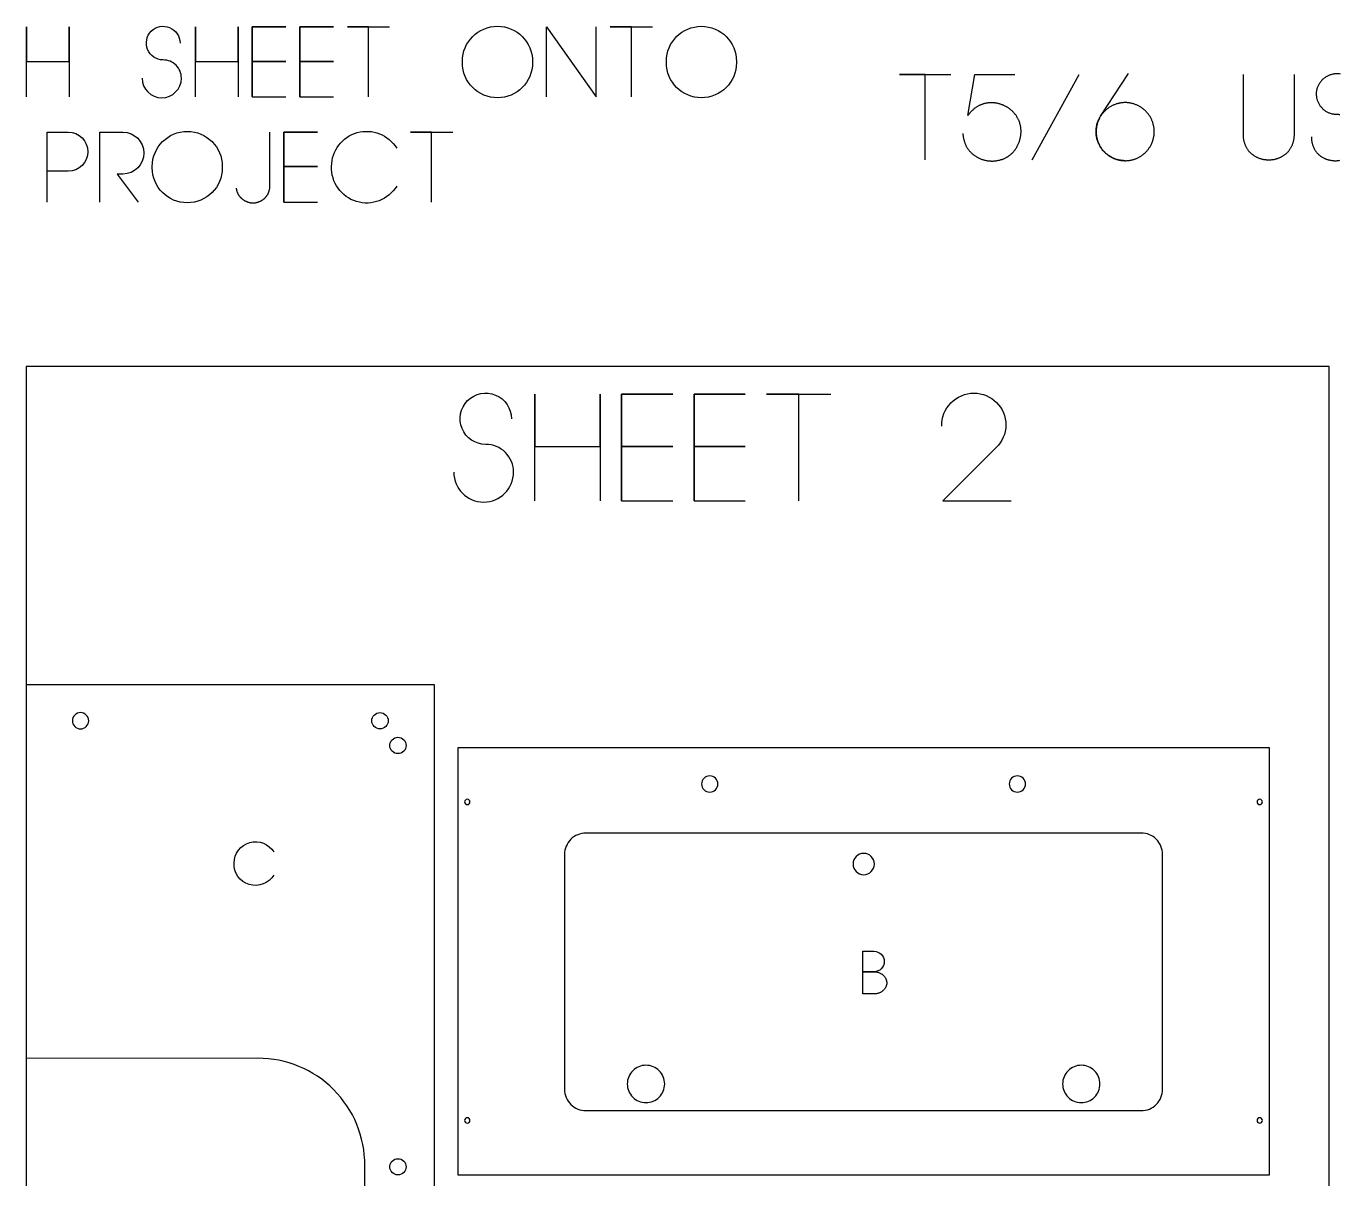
# Model space of a CAD drawing. Extents: x -841 to 6221, y -486 to 2945.
# Drawn here: x 1237 to 2467, y 1677 to 2757 of the extents above; entities that cross this region are included whole.
import ezdxf

# ---------------------------------------------------------------- set-up
doc = ezdxf.new("R2010")
doc.units = 0
for name, color, linetype in [('DEFAULT_LAYER0', 1, 'CONTINUOUS'), ('T5_LOGOLAYER_2', 18, 'CONTINUOUS'), ('T5_LOGOLAYER_21', 18, 'CONTINUOUS')]:
    doc.layers.add(name, color=color, linetype=linetype)

msp = doc.modelspace()

# ---------------------------------------------------------------- linework, layer by layer
at = {"layer": 'DEFAULT_LAYER0'}
for points in [[(1237.4, -2.1), (2457.4, -2.1), (2457.4, 2437.9), (1237.4, 2437.9)], [(1641.4, 1680.9), (2401.4, 1680.9), (2401.4, 2080.9), (1641.4, 2080.9)]]:
    msp.add_lwpolyline(points, close=True, dxfattribs=at)
msp.add_lwpolyline([(1237.4, 2140), (1619.4, 2140.1), (1619.4, 1612.1), (1604.4, 1612.1), (1589.4, 1627.1), (1554.4, 1627.1), (1554.4, 1689.6, 0.415484), (1454.4, 1790), (1237.4, 1789.9)], format="xyb", dxfattribs=at)
for points in [[(1288.2, 2113.7, 0.414214), (1280.6, 2106.1, 0.414214), (1288.2, 2098.5, 0.414214), (1295.9, 2106.1, 0.414214)], [(1568.6, 2098.5, -0.414214), (1561, 2106.1, -0.414214), (1568.6, 2113.7, -0.414214), (1576.3, 2106.1, -0.414214)], [(1585.4, 2075.3, -0.414214), (1577.8, 2082.9, -0.414214), (1585.4, 2090.6, -0.414214), (1593.1, 2082.9, -0.414214)], [(1877.4, 2054.5, 0.414214), (1869.8, 2046.9, 0.414214), (1877.4, 2039.3, 0.414214), (1885.1, 2046.9, 0.414214)], [(2165.4, 2054.5, 0.414214), (2157.8, 2046.9, 0.414214), (2165.4, 2039.3, 0.414214), (2173.1, 2046.9, 0.414214)], [(1650.4, 2032.6, 0.414214), (1647.9, 2030.1, 0.414214), (1650.4, 2027.6, 0.414214), (1652.9, 2030.1, 0.414214)], [(2392.4, 2032.6, 0.414214), (2389.9, 2030.1, 0.414214), (2392.4, 2027.6, 0.414214), (2394.9, 2030.1, 0.414214)], [(1761.5, 1740.9), (2281.4, 1740.9, 0.414214), (2301.4, 1760.9), (2301.4, 1980.9, 0.415222), (2281.4, 2000.9), (1761.4, 2000.9, 0.414214), (1741.4, 1980.9), (1741.4, 1760.9, 0.415288)], [(2021.6, 1981.9, 0.414214), (2011.6, 1971.9, 0.414214), (2021.6, 1961.9, 0.414214), (2031.6, 1971.9, 0.414214)], [(1817.7, 1783.4, 0.414214), (1800.2, 1765.9, 0.414214), (1817.7, 1748.4, 0.414214), (1835.2, 1765.9, 0.414214)], [(2225.3, 1783.4, 0.414214), (2207.8, 1765.9, 0.414214), (2225.3, 1748.4, 0.414214), (2242.8, 1765.9, 0.414214)], [(1650.4, 1734.2, 0.414214), (1647.9, 1731.7, 0.414214), (1650.4, 1729.2, 0.414214), (1652.9, 1731.7, 0.414214)], [(2392.4, 1734.2, 0.414214), (2389.9, 1731.7, 0.414214), (2392.4, 1729.2, 0.414214), (2394.9, 1731.7, 0.414214)], [(1585.4, 1680.7, -0.414214), (1577.8, 1688.3, -0.414214), (1585.4, 1695.9, -0.414214), (1593.1, 1688.3, -0.414214)]]:
    msp.add_lwpolyline(points, format="xyb", close=True, dxfattribs=at)
at = {"layer": 'T5_LOGOLAYER_2'}
for points in [[(2079.2, 2631.5), (2079.2, 2711.5), (2055.2, 2711.5), (2103.2, 2711.5)], [(2114.4, 2656.3), (2114.4, 2655.6), (2114.5, 2654.9), (2114.6, 2654.2), (2114.7, 2653.5), (2114.8, 2652.8), (2114.9, 2652.1), (2115, 2651.5), (2115.2, 2650.8), (2115.3, 2650.2), (2115.5, 2649.5), (2115.7, 2648.9), (2115.9, 2648.3), (2116.1, 2647.7), (2116.3, 2647.1), (2116.6, 2646.5), (2116.8, 2645.9), (2117.1, 2645.4), (2117.3, 2644.8), (2117.6, 2644.3), (2117.9, 2643.7), (2118.2, 2643.2), (2118.5, 2642.7), (2118.9, 2642.2), (2119.2, 2641.7), (2119.6, 2641.2), (2119.9, 2640.7), (2120.3, 2640.3), (2120.7, 2639.8), (2121.1, 2639.4), (2121.5, 2638.9), (2121.9, 2638.5), (2122.3, 2638.1), (2122.7, 2637.7), (2123.1, 2637.3), (2123.6, 2636.9), (2124, 2636.6), (2124.5, 2636.2), (2124.9, 2635.9), (2125.4, 2635.5), (2125.9, 2635.2), (2126.4, 2634.9), (2126.8, 2634.6), (2127.3, 2634.3), (2127.8, 2634), (2128.3, 2633.7), (2128.9, 2633.5), (2129.4, 2633.2), (2129.9, 2633), (2130.4, 2632.7), (2131, 2632.5), (2131.5, 2632.3), (2132, 2632.1), (2132.6, 2631.9), (2133.1, 2631.7), (2133.7, 2631.6), (2134.2, 2631.4), (2134.8, 2631.3), (2135.3, 2631.1), (2135.9, 2631), (2136.5, 2630.9), (2137, 2630.8), (2137.6, 2630.7), (2138.2, 2630.6), (2138.7, 2630.6), (2139.3, 2630.5), (2139.9, 2630.5), (2140.5, 2630.5), (2141, 2630.4), (2141.6, 2630.4), (2142.2, 2630.4), (2142.8, 2630.4), (2143.3, 2630.5), (2143.9, 2630.5), (2144.5, 2630.5), (2145, 2630.6), (2145.6, 2630.7), (2146.2, 2630.8), (2146.8, 2630.9), (2147.3, 2631), (2147.9, 2631.1), (2148.4, 2631.2), (2149, 2631.3), (2149.6, 2631.5), (2150.1, 2631.7), (2150.7, 2631.8), (2151.2, 2632), (2151.7, 2632.2), (2152.3, 2632.4), (2152.8, 2632.6), (2153.3, 2632.9), (2153.9, 2633.1), (2154.4, 2633.4), (2154.9, 2633.7), (2155.4, 2633.9), (2155.9, 2634.2), (2156.4, 2634.5), (2156.9, 2634.8), (2157.4, 2635.2), (2157.9, 2635.5), (2158.3, 2635.9), (2158.8, 2636.2), (2159.2, 2636.6), (2159.7, 2637), (2160.1, 2637.4), (2160.6, 2637.8), (2161, 2638.2), (2161.4, 2638.7), (2161.8, 2639.1), (2162.2, 2639.6), (2162.6, 2640.1), (2163, 2640.5), (2163.4, 2641), (2163.7, 2641.6), (2164.1, 2642.1), (2164.4, 2642.6), (2164.8, 2643.2), (2165.1, 2643.7), (2165.4, 2644.3), (2165.7, 2644.9), (2166, 2645.5), (2166.3, 2646.1), (2166.5, 2646.7), (2166.8, 2647.4), (2167, 2648), (2167.3, 2648.7), (2167.5, 2649.3), (2167.7, 2650), (2167.9, 2650.7), (2168.1, 2651.4), (2168.2, 2652.1), (2168.4, 2652.8), (2168.5, 2653.4), (2168.6, 2654.1), (2168.7, 2654.8), (2168.8, 2655.4), (2168.8, 2656.1), (2168.9, 2656.8), (2168.9, 2657.4), (2168.9, 2658), (2168.9, 2658.7), (2168.9, 2659.3), (2168.8, 2659.9), (2168.8, 2660.6), (2168.7, 2661.2), (2168.7, 2661.8), (2168.6, 2662.4), (2168.5, 2663), (2168.3, 2663.6), (2168.2, 2664.2), (2168.1, 2664.7), (2167.9, 2665.3), (2167.8, 2665.9), (2167.6, 2666.4), (2167.4, 2667), (2167.2, 2667.5), (2167, 2668.1), (2166.7, 2668.6), (2166.5, 2669.1), (2166.2, 2669.7), (2166, 2670.2), (2165.7, 2670.7), (2165.4, 2671.2), (2165.1, 2671.7), (2164.8, 2672.2), (2164.5, 2672.6), (2164.2, 2673.1), (2163.9, 2673.6), (2163.5, 2674), (2163.2, 2674.5), (2162.8, 2674.9), (2162.4, 2675.3), (2162.1, 2675.7), (2161.7, 2676.2), (2161.3, 2676.6), (2160.9, 2677), (2160.5, 2677.4), (2160, 2677.7), (2159.6, 2678.1), (2159.2, 2678.5), (2158.7, 2678.8), (2158.3, 2679.2), (2157.8, 2679.5), (2157.4, 2679.8), (2156.9, 2680.2), (2156.4, 2680.5), (2155.9, 2680.8), (2155.5, 2681.1), (2155, 2681.3), (2154.5, 2681.6), (2154, 2681.9), (2153.5, 2682.1), (2152.9, 2682.4), (2152.4, 2682.6), (2151.9, 2682.8), (2151.4, 2683), (2150.9, 2683.2), (2150.3, 2683.4), (2149.8, 2683.6), (2149.2, 2683.8), (2148.7, 2683.9), (2148.2, 2684.1), (2147.6, 2684.2), (2147.1, 2684.3), (2146.5, 2684.5), (2145.9, 2684.6), (2145.4, 2684.7), (2144.8, 2684.7), (2144.3, 2684.8), (2143.7, 2684.9), (2143.1, 2684.9), (2142.6, 2684.9), (2142, 2685), (2141.4, 2685), (2140.9, 2685), (2140.3, 2685), (2139.7, 2685), (2139.2, 2684.9), (2138.6, 2684.9), (2138, 2684.8), (2137.5, 2684.7), (2136.9, 2684.7), (2136.3, 2684.6), (2135.8, 2684.5), (2135.2, 2684.3), (2134.6, 2684.2), (2134.1, 2684), (2133.5, 2683.9), (2133, 2683.7), (2132.4, 2683.5), (2131.9, 2683.3), (2131.3, 2683.1), (2130.8, 2682.9), (2130.2, 2682.6), (2129.7, 2682.4), (2129.2, 2682.1), (2128.7, 2681.8), (2128.1, 2681.5), (2127.6, 2681.2), (2127.1, 2680.9), (2126.6, 2680.6), (2126.1, 2680.2), (2125.6, 2679.8), (2125.1, 2679.5), (2124.6, 2679.1), (2124.1, 2678.6), (2123.6, 2678.2), (2123.2, 2677.8), (2122.7, 2677.3), (2122.2, 2676.8), (2121.8, 2676.4), (2121.3, 2675.9), (2120.9, 2675.3), (2120.4, 2674.8), (2120, 2674.3), (2119.6, 2673.7), (2119.2, 2673.1), (2125.6, 2711.5), (2163.2, 2711.5)], [(2179.2, 2631.5), (2223.2, 2711.5)], [(2266.4, 2630.7), (2265.9, 2630.7), (2265.4, 2630.7), (2264.9, 2630.8), (2264.4, 2630.8), (2263.9, 2630.8), (2263.5, 2630.9), (2263, 2630.9), (2262.5, 2631), (2262, 2631.1), (2261.6, 2631.1), (2261.1, 2631.2), (2260.6, 2631.3), (2260.2, 2631.4), (2259.7, 2631.5), (2259.3, 2631.6), (2258.8, 2631.8), (2258.4, 2631.9), (2257.9, 2632), (2257.5, 2632.2), (2257.1, 2632.3), (2256.6, 2632.5), (2256.2, 2632.7), (2255.8, 2632.8), (2255.4, 2633), (2255, 2633.2), (2254.6, 2633.4), (2254.2, 2633.6), (2253.8, 2633.8), (2253, 2634.2), (2252.2, 2634.7), (2251.4, 2635.2), (2250.7, 2635.7), (2250, 2636.2), (2249.3, 2636.7), (2248.6, 2637.3), (2248, 2637.9), (2247.3, 2638.5), (2246.7, 2639.1), (2246.1, 2639.8), (2245.6, 2640.4), (2245, 2641.1), (2244.5, 2641.8), (2244, 2642.5), (2243.5, 2643.2), (2243, 2644), (2242.6, 2644.7), (2242.2, 2645.5), (2241.8, 2646.3), (2241.4, 2647.1), (2241.1, 2647.9), (2240.8, 2648.7), (2240.5, 2649.5), (2240.2, 2650.3), (2240, 2651.2), (2239.8, 2652), (2239.6, 2652.9), (2239.5, 2653.8), (2239.3, 2654.6), (2239.2, 2655.5), (2239.2, 2656.4), (2239.1, 2657.3), (2239.1, 2658.2), (2239.1, 2659.1), (2239.1, 2659.5), (2239.2, 2659.9), (2239.2, 2660.4), (2239.2, 2660.8), (2239.3, 2661.3), (2239.4, 2661.7), (2239.4, 2662.2), (2239.5, 2662.6), (2239.6, 2663.1), (2239.7, 2663.5), (2239.8, 2664), (2239.9, 2664.4), (2240, 2664.9), (2240.1, 2665.3), (2240.2, 2665.8), (2240.4, 2666.2), (2240.5, 2666.7), (2240.7, 2667.1), (2240.8, 2667.5), (2241, 2668), (2241.2, 2668.4), (2241.4, 2668.9), (2241.6, 2669.3), (2241.8, 2669.7), (2242, 2670.2), (2242.2, 2670.6), (2242.4, 2671), (2242.7, 2671.5), (2242.9, 2671.9), (2243.2, 2672.3), (2269.6, 2712.3)], [(2376.8, 2711.5), (2376.8, 2655.5), (2376.8, 2654.8), (2376.8, 2654), (2376.9, 2653.3), (2376.9, 2652.6), (2377, 2651.9), (2377.1, 2651.2), (2377.2, 2650.6), (2377.3, 2649.9), (2377.5, 2649.2), (2377.6, 2648.6), (2377.8, 2648), (2378, 2647.4), (2378.2, 2646.8), (2378.4, 2646.2), (2378.6, 2645.6), (2378.9, 2645), (2379.1, 2644.5), (2379.4, 2643.9), (2379.7, 2643.4), (2379.9, 2642.9), (2380.2, 2642.4), (2380.6, 2641.9), (2380.9, 2641.4), (2381.2, 2640.9), (2381.6, 2640.4), (2381.9, 2640), (2382.3, 2639.5), (2382.7, 2639.1), (2383.1, 2638.7), (2383.5, 2638.3), (2383.9, 2637.9), (2384.3, 2637.5), (2384.7, 2637.2), (2385.2, 2636.8), (2385.6, 2636.4), (2386.1, 2636.1), (2386.5, 2635.8), (2387, 2635.5), (2387.4, 2635.2), (2387.9, 2634.9), (2388.4, 2634.6), (2388.9, 2634.4), (2389.4, 2634.1), (2389.9, 2633.9), (2390.4, 2633.6), (2390.9, 2633.4), (2391.5, 2633.2), (2392, 2633), (2392.5, 2632.8), (2393, 2632.7), (2393.6, 2632.5), (2394.1, 2632.4), (2394.7, 2632.2), (2395.2, 2632.1), (2395.8, 2632), (2396.3, 2631.9), (2396.9, 2631.8), (2397.4, 2631.7), (2398, 2631.7), (2398.5, 2631.6), (2399.1, 2631.6), (2399.7, 2631.5), (2400.2, 2631.5), (2400.8, 2631.5), (2401.4, 2631.5), (2401.9, 2631.5), (2402.5, 2631.6), (2403, 2631.6), (2403.6, 2631.7), (2404.2, 2631.7), (2404.7, 2631.8), (2405.3, 2631.9), (2405.8, 2632), (2406.4, 2632.1), (2406.9, 2632.2), (2407.5, 2632.4), (2408, 2632.5), (2408.5, 2632.7), (2409.1, 2632.8), (2409.6, 2633), (2410.1, 2633.2), (2410.7, 2633.4), (2411.2, 2633.6), (2411.7, 2633.9), (2412.2, 2634.1), (2412.7, 2634.4), (2413.2, 2634.6), (2413.7, 2634.9), (2414.1, 2635.2), (2414.6, 2635.5), (2415.1, 2635.8), (2415.5, 2636.1), (2416, 2636.4), (2416.4, 2636.8), (2416.9, 2637.2), (2417.3, 2637.5), (2417.7, 2637.9), (2418.1, 2638.3), (2418.5, 2638.7), (2418.9, 2639.1), (2419.3, 2639.5), (2419.7, 2640), (2420, 2640.4), (2420.4, 2640.9), (2420.7, 2641.4), (2421, 2641.9), (2421.3, 2642.4), (2421.6, 2642.9), (2421.9, 2643.4), (2422.2, 2643.9), (2422.5, 2644.5), (2422.7, 2645), (2423, 2645.6), (2423.2, 2646.2), (2423.4, 2646.8), (2423.6, 2647.4), (2423.8, 2648), (2424, 2648.6), (2424.1, 2649.2), (2424.3, 2649.9), (2424.4, 2650.6), (2424.5, 2651.2), (2424.6, 2651.9), (2424.7, 2652.6), (2424.7, 2653.3), (2424.8, 2654), (2424.8, 2654.8), (2424.8, 2655.5), (2424.8, 2711.5)], [(2467.4, 2673.8), (2466.9, 2673.8), (2466.4, 2673.9), (2465.9, 2673.9), (2465.3, 2673.9), (2464.8, 2673.9), (2464.4, 2673.9), (2464, 2673.9), (2463.2, 2674), (2462.4, 2674.1), (2461.7, 2674.2), (2460.9, 2674.3), (2460.2, 2674.4), (2459.5, 2674.6), (2458.8, 2674.8), (2458.1, 2675.1), (2457.4, 2675.3), (2456.8, 2675.6), (2456.1, 2675.9), (2455.5, 2676.2), (2454.9, 2676.6), (2454.3, 2676.9), (2453.7, 2677.3), (2453.2, 2677.7), (2452.6, 2678.2), (2452.1, 2678.6), (2451.6, 2679.1), (2451.1, 2679.6), (2450.7, 2680.1), (2450.2, 2680.6), (2449.8, 2681.1), (2449.4, 2681.6), (2449, 2682.2), (2448.6, 2682.8), (2448.2, 2683.3), (2447.9, 2683.9), (2447.6, 2684.5), (2447.3, 2685.2), (2447, 2685.8), (2446.8, 2686.4), (2446.6, 2687), (2446.4, 2687.7), (2446.2, 2688.3), (2446, 2689), (2445.9, 2689.7), (2445.8, 2690.3), (2445.7, 2691), (2445.6, 2691.7), (2445.6, 2692.4), (2445.5, 2693.1), (2445.5, 2693.7), (2445.6, 2694.4), (2445.6, 2695.1), (2445.7, 2695.8), (2445.8, 2696.5), (2445.9, 2697.2), (2446.1, 2697.8), (2446.3, 2698.5), (2446.5, 2699.2), (2446.7, 2699.9), (2447, 2700.5), (2447.3, 2701.2), (2447.6, 2701.8), (2447.9, 2702.5), (2448.3, 2703.1), (2448.7, 2703.7), (2449.2, 2704.4), (2449.6, 2705), (2450.1, 2705.6), (2450.4, 2705.9), (2450.6, 2706.1), (2450.9, 2706.4), (2451.2, 2706.7), (2451.5, 2707), (2451.8, 2707.3), (2452.4, 2707.8), (2453, 2708.3), (2453.6, 2708.8), (2454.2, 2709.2), (2454.8, 2709.6), (2455.4, 2710), (2456.1, 2710.3), (2456.7, 2710.6), (2457.4, 2710.9), (2458.1, 2711.2), (2458.7, 2711.4), (2459.4, 2711.6), (2460.1, 2711.8), (2460.7, 2712), (2461.4, 2712.1), (2462.1, 2712.2), (2462.8, 2712.3), (2463.5, 2712.4), (2464.2, 2712.4), (2464.9, 2712.4), (2465.5, 2712.4), (2466.2, 2712.3), (2466.9, 2712.3), (2467.6, 2712.2)], [(2440.8, 2653.1), (2440.8, 2652.4), (2440.8, 2651.7), (2440.9, 2651.1), (2440.9, 2650.4), (2441, 2649.8), (2441.1, 2649.1), (2441.2, 2648.5), (2441.3, 2647.9), (2441.4, 2647.3), (2441.6, 2646.7), (2441.7, 2646.1), (2441.9, 2645.5), (2442.1, 2644.9), (2442.3, 2644.4), (2442.5, 2643.9), (2442.7, 2643.3), (2443, 2642.8), (2443.2, 2642.3), (2443.5, 2641.8), (2443.7, 2641.3), (2444, 2640.8), (2444.3, 2640.4), (2444.6, 2639.9), (2444.9, 2639.5), (2445.3, 2639), (2445.6, 2638.6), (2445.9, 2638.2), (2446.3, 2637.8), (2446.7, 2637.4), (2447, 2637), (2447.4, 2636.7), (2447.8, 2636.3), (2448.2, 2636), (2448.6, 2635.6), (2449, 2635.3), (2449.4, 2635), (2449.9, 2634.7), (2450.3, 2634.4), (2450.7, 2634.1), (2451.2, 2633.9), (2451.6, 2633.6), (2452.1, 2633.4), (2452.6, 2633.1), (2453, 2632.9), (2453.5, 2632.7), (2454, 2632.5), (2454.5, 2632.3), (2455, 2632.1), (2455.5, 2632), (2456, 2631.8), (2456.5, 2631.6), (2457, 2631.5), (2457.5, 2631.4), (2458, 2631.3), (2458.5, 2631.2), (2459, 2631.1), (2459.5, 2631), (2460.1, 2630.9), (2460.6, 2630.9), (2461.1, 2630.8), (2461.6, 2630.8), (2462.1, 2630.7), (2462.7, 2630.7), (2463.2, 2630.7), (2463.7, 2630.7), (2464.2, 2630.7), (2464.8, 2630.8), (2465.3, 2630.8), (2465.8, 2630.9), (2466.3, 2630.9), (2466.9, 2631), (2467.4, 2631.1)]]:
    msp.add_lwpolyline(points, dxfattribs=at)
msp.add_lwpolyline([(2266.4, 2630.7), (2267.1, 2630.7), (2267.8, 2630.8), (2268.5, 2630.8), (2269.2, 2630.9), (2269.9, 2630.9), (2270.5, 2631), (2271.2, 2631.1), (2271.9, 2631.3), (2272.5, 2631.4), (2273.2, 2631.6), (2273.8, 2631.8), (2274.5, 2631.9), (2275.1, 2632.1), (2275.7, 2632.4), (2276.4, 2632.6), (2277, 2632.9), (2277.6, 2633.1), (2278.2, 2633.4), (2278.8, 2633.7), (2279.4, 2634), (2279.9, 2634.3), (2280.5, 2634.7), (2281.1, 2635), (2281.6, 2635.4), (2282.1, 2635.7), (2282.7, 2636.1), (2283.2, 2636.5), (2283.7, 2636.9), (2284.2, 2637.4), (2284.7, 2637.8), (2285.2, 2638.2), (2285.6, 2638.7), (2286.1, 2639.2), (2286.5, 2639.6), (2287, 2640.1), (2287.4, 2640.6), (2287.8, 2641.1), (2288.2, 2641.6), (2288.6, 2642.2), (2289, 2642.7), (2289.3, 2643.3), (2289.7, 2643.8), (2290, 2644.4), (2290.3, 2645), (2290.6, 2645.5), (2290.9, 2646.1), (2291.2, 2646.7), (2291.5, 2647.3), (2291.7, 2647.9), (2291.9, 2648.6), (2292.2, 2649.2), (2292.4, 2649.8), (2292.6, 2650.5), (2292.7, 2651.1), (2292.9, 2651.8), (2293, 2652.4), (2293.2, 2653.1), (2293.3, 2653.8), (2293.4, 2654.5), (2293.5, 2655.1), (2293.5, 2655.8), (2293.6, 2656.5), (2293.6, 2657.2), (2293.6, 2657.9), (2293.6, 2658.6), (2293.6, 2659.3), (2293.5, 2660), (2293.5, 2660.7), (2293.4, 2661.4), (2293.3, 2662.1), (2293.2, 2662.7), (2293, 2663.4), (2292.9, 2664.1), (2292.7, 2664.7), (2292.6, 2665.4), (2292.4, 2666), (2292.2, 2666.6), (2291.9, 2667.3), (2291.7, 2667.9), (2291.5, 2668.5), (2291.2, 2669.1), (2290.9, 2669.7), (2290.6, 2670.3), (2290.3, 2670.9), (2290, 2671.5), (2289.7, 2672), (2289.3, 2672.6), (2289, 2673.1), (2288.6, 2673.7), (2288.2, 2674.2), (2287.8, 2674.7), (2287.4, 2675.2), (2287, 2675.7), (2286.5, 2676.2), (2286.1, 2676.7), (2285.6, 2677.2), (2285.2, 2677.6), (2284.7, 2678.1), (2284.2, 2678.5), (2283.7, 2678.9), (2283.2, 2679.3), (2282.7, 2679.7), (2282.1, 2680.1), (2281.6, 2680.5), (2281.1, 2680.8), (2280.5, 2681.2), (2279.9, 2681.5), (2279.4, 2681.8), (2278.8, 2682.1), (2278.2, 2682.4), (2277.6, 2682.7), (2277, 2683), (2276.4, 2683.2), (2275.7, 2683.5), (2275.1, 2683.7), (2274.5, 2683.9), (2273.8, 2684.1), (2273.2, 2684.3), (2272.5, 2684.4), (2271.9, 2684.6), (2271.2, 2684.7), (2270.5, 2684.8), (2269.9, 2684.9), (2269.2, 2685), (2268.5, 2685), (2267.8, 2685.1), (2267.1, 2685.1), (2266.4, 2685.1), (2265.7, 2685.1), (2265, 2685.1), (2264.3, 2685), (2263.6, 2685), (2262.9, 2684.9), (2262.3, 2684.8), (2261.6, 2684.7), (2260.9, 2684.6), (2260.3, 2684.4), (2259.6, 2684.3), (2258.9, 2684.1), (2258.3, 2683.9), (2257.7, 2683.7), (2257, 2683.5), (2256.4, 2683.2), (2255.8, 2683), (2255.2, 2682.7), (2254.6, 2682.4), (2254, 2682.1), (2253.4, 2681.8), (2252.9, 2681.5), (2252.3, 2681.2), (2251.7, 2680.8), (2251.2, 2680.5), (2250.7, 2680.1), (2250.1, 2679.7), (2249.6, 2679.3), (2249.1, 2678.9), (2248.6, 2678.5), (2248.1, 2678.1), (2247.6, 2677.6), (2247.2, 2677.2), (2246.7, 2676.7), (2246.3, 2676.2), (2245.8, 2675.7), (2245.4, 2675.2), (2245, 2674.7), (2244.6, 2674.2), (2244.2, 2673.7), (2243.8, 2673.1), (2243.5, 2672.6), (2243.1, 2672), (2242.8, 2671.5), (2242.5, 2670.9), (2242.2, 2670.3), (2241.9, 2669.7), (2241.6, 2669.1), (2241.3, 2668.5), (2241.1, 2667.9), (2240.8, 2667.3), (2240.6, 2666.6), (2240.4, 2666), (2240.2, 2665.4), (2240.1, 2664.7), (2239.9, 2664.1), (2239.7, 2663.4), (2239.6, 2662.7), (2239.5, 2662.1), (2239.4, 2661.4), (2239.3, 2660.7), (2239.3, 2660), (2239.2, 2659.3), (2239.2, 2658.6), (2239.2, 2657.9), (2239.2, 2657.2), (2239.2, 2656.5), (2239.3, 2655.8), (2239.3, 2655.1), (2239.4, 2654.5), (2239.5, 2653.8), (2239.6, 2653.1), (2239.7, 2652.4), (2239.9, 2651.8), (2240.1, 2651.1), (2240.2, 2650.5), (2240.4, 2649.8), (2240.6, 2649.2), (2240.8, 2648.6), (2241.1, 2647.9), (2241.3, 2647.3), (2241.6, 2646.7), (2241.9, 2646.1), (2242.2, 2645.5), (2242.5, 2645), (2242.8, 2644.4), (2243.1, 2643.8), (2243.5, 2643.3), (2243.8, 2642.7), (2244.2, 2642.2), (2244.6, 2641.6), (2245, 2641.1), (2245.4, 2640.6), (2245.8, 2640.1), (2246.3, 2639.6), (2246.7, 2639.2), (2247.2, 2638.7), (2247.6, 2638.2), (2248.1, 2637.8), (2248.6, 2637.4), (2249.1, 2636.9), (2249.6, 2636.5), (2250.1, 2636.1), (2250.7, 2635.7), (2251.2, 2635.4), (2251.7, 2635), (2252.3, 2634.7), (2252.9, 2634.3), (2253.4, 2634), (2254, 2633.7), (2254.6, 2633.4), (2255.2, 2633.1), (2255.8, 2632.9), (2256.4, 2632.6), (2257, 2632.4), (2257.7, 2632.1), (2258.3, 2631.9), (2258.9, 2631.8), (2259.6, 2631.6), (2260.3, 2631.4), (2260.9, 2631.3), (2261.6, 2631.1), (2262.3, 2631), (2262.9, 2630.9), (2263.6, 2630.9), (2264.3, 2630.8), (2265, 2630.8), (2265.7, 2630.7)], close=True, dxfattribs=at)
at = {"layer": 'T5_LOGOLAYER_21'}
for points in [[(1237.6, 2690.4), (1237.6, 2756), (1237.6, 2723.8), (1277.7, 2723.8), (1277.7, 2756), (1277.7, 2690.4)], [(1395.8, 2690.4), (1395.8, 2756), (1395.8, 2723.8), (1435.8, 2723.8), (1435.8, 2756), (1435.8, 2690.4)], [(1449, 2690.4), (1449, 2756), (1480.5, 2756), (1449, 2756), (1449, 2723.8), (1480.5, 2723.8), (1449, 2723.8), (1449, 2690.4), (1480.5, 2690.4)], [(1493.6, 2690.4), (1493.6, 2756), (1525.1, 2756), (1493.6, 2756), (1493.6, 2723.8), (1525.1, 2723.8), (1493.6, 2723.8), (1493.6, 2690.4), (1525.1, 2690.4)], [(1557.9, 2690.4), (1557.9, 2756), (1538.2, 2756), (1577.6, 2756)], [(1724.6, 2690.4), (1724.6, 2756), (1771.2, 2690.4), (1771.2, 2756)], [(1804, 2690.4), (1804, 2756), (1784.3, 2756), (1823.7, 2756)], [(1434, 2605), (1434.1, 2604.7), (1434.1, 2604.4), (1434.2, 2604), (1434.2, 2603.7), (1434.3, 2603.4), (1434.4, 2603), (1434.4, 2602.7), (1434.5, 2602.4), (1434.6, 2602), (1434.7, 2601.7), (1434.9, 2601.4), (1435, 2601.1), (1435.1, 2600.8), (1435.2, 2600.5), (1435.4, 2600.1), (1435.6, 2599.8), (1435.7, 2599.5), (1435.9, 2599.2), (1436.1, 2598.9), (1436.2, 2598.6), (1436.4, 2598.3), (1436.6, 2598.1), (1436.8, 2597.8), (1437.1, 2597.5), (1437.3, 2597.2), (1437.5, 2597), (1437.7, 2596.7), (1438, 2596.4), (1438.2, 2596.2), (1438.5, 2595.9), (1438.7, 2595.7), (1439, 2595.4), (1439.2, 2595.2), (1439.5, 2595), (1439.8, 2594.7), (1440.1, 2594.5), (1440.4, 2594.3), (1440.7, 2594.1), (1441, 2593.9), (1441.3, 2593.7), (1441.6, 2593.5), (1441.9, 2593.3), (1442.2, 2593.2), (1442.5, 2593), (1442.9, 2592.8), (1443.2, 2592.7), (1443.5, 2592.5), (1443.9, 2592.4), (1444.2, 2592.3), (1444.6, 2592.1), (1444.9, 2592), (1445.3, 2591.9), (1445.6, 2591.8), (1446, 2591.7), (1446.4, 2591.6), (1446.7, 2591.6), (1447.1, 2591.5), (1447.5, 2591.4), (1447.9, 2591.4), (1448.2, 2591.3), (1448.6, 2591.3), (1449, 2591.3), (1449.4, 2591.3), (1449.8, 2591.3), (1450.2, 2591.3), (1450.6, 2591.3), (1451, 2591.3), (1451.4, 2591.3), (1451.8, 2591.4), (1452.2, 2591.4), (1452.6, 2591.5), (1453, 2591.6), (1453.3, 2591.7), (1453.7, 2591.8), (1454.1, 2591.9), (1454.5, 2592), (1454.8, 2592.1), (1455.2, 2592.2), (1455.6, 2592.4), (1455.9, 2592.5), (1456.3, 2592.7), (1456.6, 2592.8), (1457, 2593), (1457.3, 2593.2), (1457.6, 2593.4), (1458, 2593.5), (1458.3, 2593.7), (1458.6, 2594), (1458.9, 2594.2), (1459.2, 2594.4), (1459.5, 2594.6), (1459.8, 2594.9), (1460.1, 2595.1), (1460.4, 2595.4), (1460.7, 2595.6), (1460.9, 2595.9), (1461.2, 2596.1), (1461.4, 2596.4), (1461.7, 2596.7), (1461.9, 2597), (1462.2, 2597.3), (1462.4, 2597.6), (1462.6, 2597.9), (1462.8, 2598.2), (1463.1, 2598.5), (1463.3, 2598.8), (1463.5, 2599.2), (1463.6, 2599.5), (1463.8, 2599.8), (1464, 2600.2), (1464.1, 2600.5), (1464.3, 2600.9), (1464.4, 2601.2), (1464.6, 2601.6), (1464.7, 2602), (1464.8, 2602.3), (1464.9, 2602.7), (1465, 2603.1), (1465.1, 2603.5), (1465.2, 2603.8), (1465.3, 2604.2), (1465.4, 2604.6), (1465.4, 2605), (1465.5, 2605.4), (1465.5, 2605.8), (1465.5, 2606.2), (1465.5, 2606.6), (1465.5, 2607), (1465.5, 2657.5)], [(1478.7, 2591.9), (1478.7, 2657.5), (1510.2, 2657.5), (1478.7, 2657.5), (1478.7, 2625.4), (1510.2, 2625.4), (1478.7, 2625.4), (1478.7, 2591.9), (1510.2, 2591.9)], [(1617, 2591.9), (1617, 2657.5), (1597.3, 2657.5), (1636.7, 2657.5)], [(1713.7, 2312), (1713.7, 2412), (1713.7, 2363), (1774.7, 2363), (1774.7, 2412), (1774.7, 2312)], [(1794.7, 2312), (1794.7, 2412), (1842.7, 2412), (1794.7, 2412), (1794.7, 2363), (1842.7, 2363), (1794.7, 2363), (1794.7, 2312), (1842.7, 2312)], [(1862.7, 2312), (1862.7, 2412), (1910.7, 2412), (1862.7, 2412), (1862.7, 2363), (1910.7, 2363), (1862.7, 2363), (1862.7, 2312), (1910.7, 2312)], [(1960.7, 2312), (1960.7, 2412), (1930.7, 2412), (1990.7, 2412)]]:
    msp.add_lwpolyline(points, dxfattribs=at)
for points in [[(1345.9, 2708.1, 1), (1382.7, 2708.1, 0.415385), (1365.6, 2725.1, -0.668438), (1354.5, 2752, -0.668438), (1381.4, 2740.9)], [(1257, 2591.9), (1257, 2657.5), (1276.7, 2657.5, -1), (1276.7, 2620.8), (1257, 2620.8)], [(1306.2, 2591.9), (1306.2, 2657.5), (1327.9, 2657.5, -1), (1327.9, 2618.2), (1322.6, 2618.2), (1342.3, 2591.9)], [(1584.3, 2607, -0.77786), (1523.3, 2625.4, -0.756443), (1584.3, 2642.5)], [(1637.7, 2339, 1), (1693.7, 2339, 0.415385), (1667.7, 2365, -0.668438), (1650.7, 2406, -0.668438), (1691.7, 2389)], [(2094.7, 2382, -0.423868), (2124.7, 2413, -0.413911), (2154.7, 2383, -0.194637), (2145.7, 2362), (2095.7, 2312), (2159.7, 2312)], [(1469.2, 1961.6, -0.77786), (1432, 1972.8, -0.756443), (1469.2, 1983.2)]]:
    msp.add_lwpolyline(points, format="xyb", dxfattribs=at)
for points in [[(1711.5, 2722.5, -1), (1645.8, 2722.5), (1645.8, 2723.8, -1), (1711.5, 2723.8)], [(1902.4, 2722.5, -1), (1836.8, 2722.5), (1836.8, 2723.8, -1), (1902.4, 2723.8)], [(1421, 2624.1, -1), (1355.4, 2624.1), (1355.4, 2625.4, -1), (1421, 2625.4)], [(2020.8, 1850.2), (2020.8, 1890.2), (2031.2, 1890.2, -1), (2031.2, 1871), (2020.8, 1871), (2031.2, 1871), (2031.8, 1871), (2032.4, 1871), (2033, 1870.9), (2033.6, 1870.8), (2034.2, 1870.7), (2034.7, 1870.5), (2035.3, 1870.4), (2035.8, 1870.2), (2036.4, 1870), (2036.9, 1869.8), (2037.4, 1869.5), (2037.9, 1869.2), (2038.3, 1868.9), (2038.8, 1868.6), (2039.2, 1868.3), (2039.6, 1868), (2040, 1867.6), (2040.4, 1867.2), (2040.7, 1866.8), (2041.1, 1866.4), (2041.4, 1866), (2041.7, 1865.6), (2041.9, 1865.1), (2042.2, 1864.7), (2042.4, 1864.2), (2042.6, 1863.7), (2042.7, 1863.2), (2042.9, 1862.7), (2043, 1862.2), (2043, 1861.9), (2043.1, 1861.7), (2043.1, 1861.4), (2043.1, 1861.1), (2043.1, 1860.9), (2043.1, 1860.6), (2043.1, 1860.3), (2043.1, 1860.1), (2043.1, 1859.8), (2043.1, 1859.5), (2043, 1859.3), (2043, 1859), (2042.9, 1858.5), (2042.7, 1858), (2042.6, 1857.5), (2042.4, 1857), (2042.2, 1856.6), (2041.9, 1856.1), (2041.7, 1855.7), (2041.4, 1855.2), (2041.1, 1854.8), (2040.7, 1854.4), (2040.4, 1854), (2040, 1853.6), (2039.6, 1853.3), (2039.2, 1852.9), (2038.8, 1852.6), (2038.3, 1852.3), (2037.9, 1852), (2037.4, 1851.7), (2036.9, 1851.5), (2036.4, 1851.2), (2035.8, 1851), (2035.3, 1850.8), (2034.7, 1850.7), (2034.2, 1850.5), (2033.6, 1850.4), (2033, 1850.3), (2032.4, 1850.3), (2031.8, 1850.2), (2031.2, 1850.2)]]:
    msp.add_lwpolyline(points, format="xyb", close=True, dxfattribs=at)

doc.saveas('drawing.dxf')
